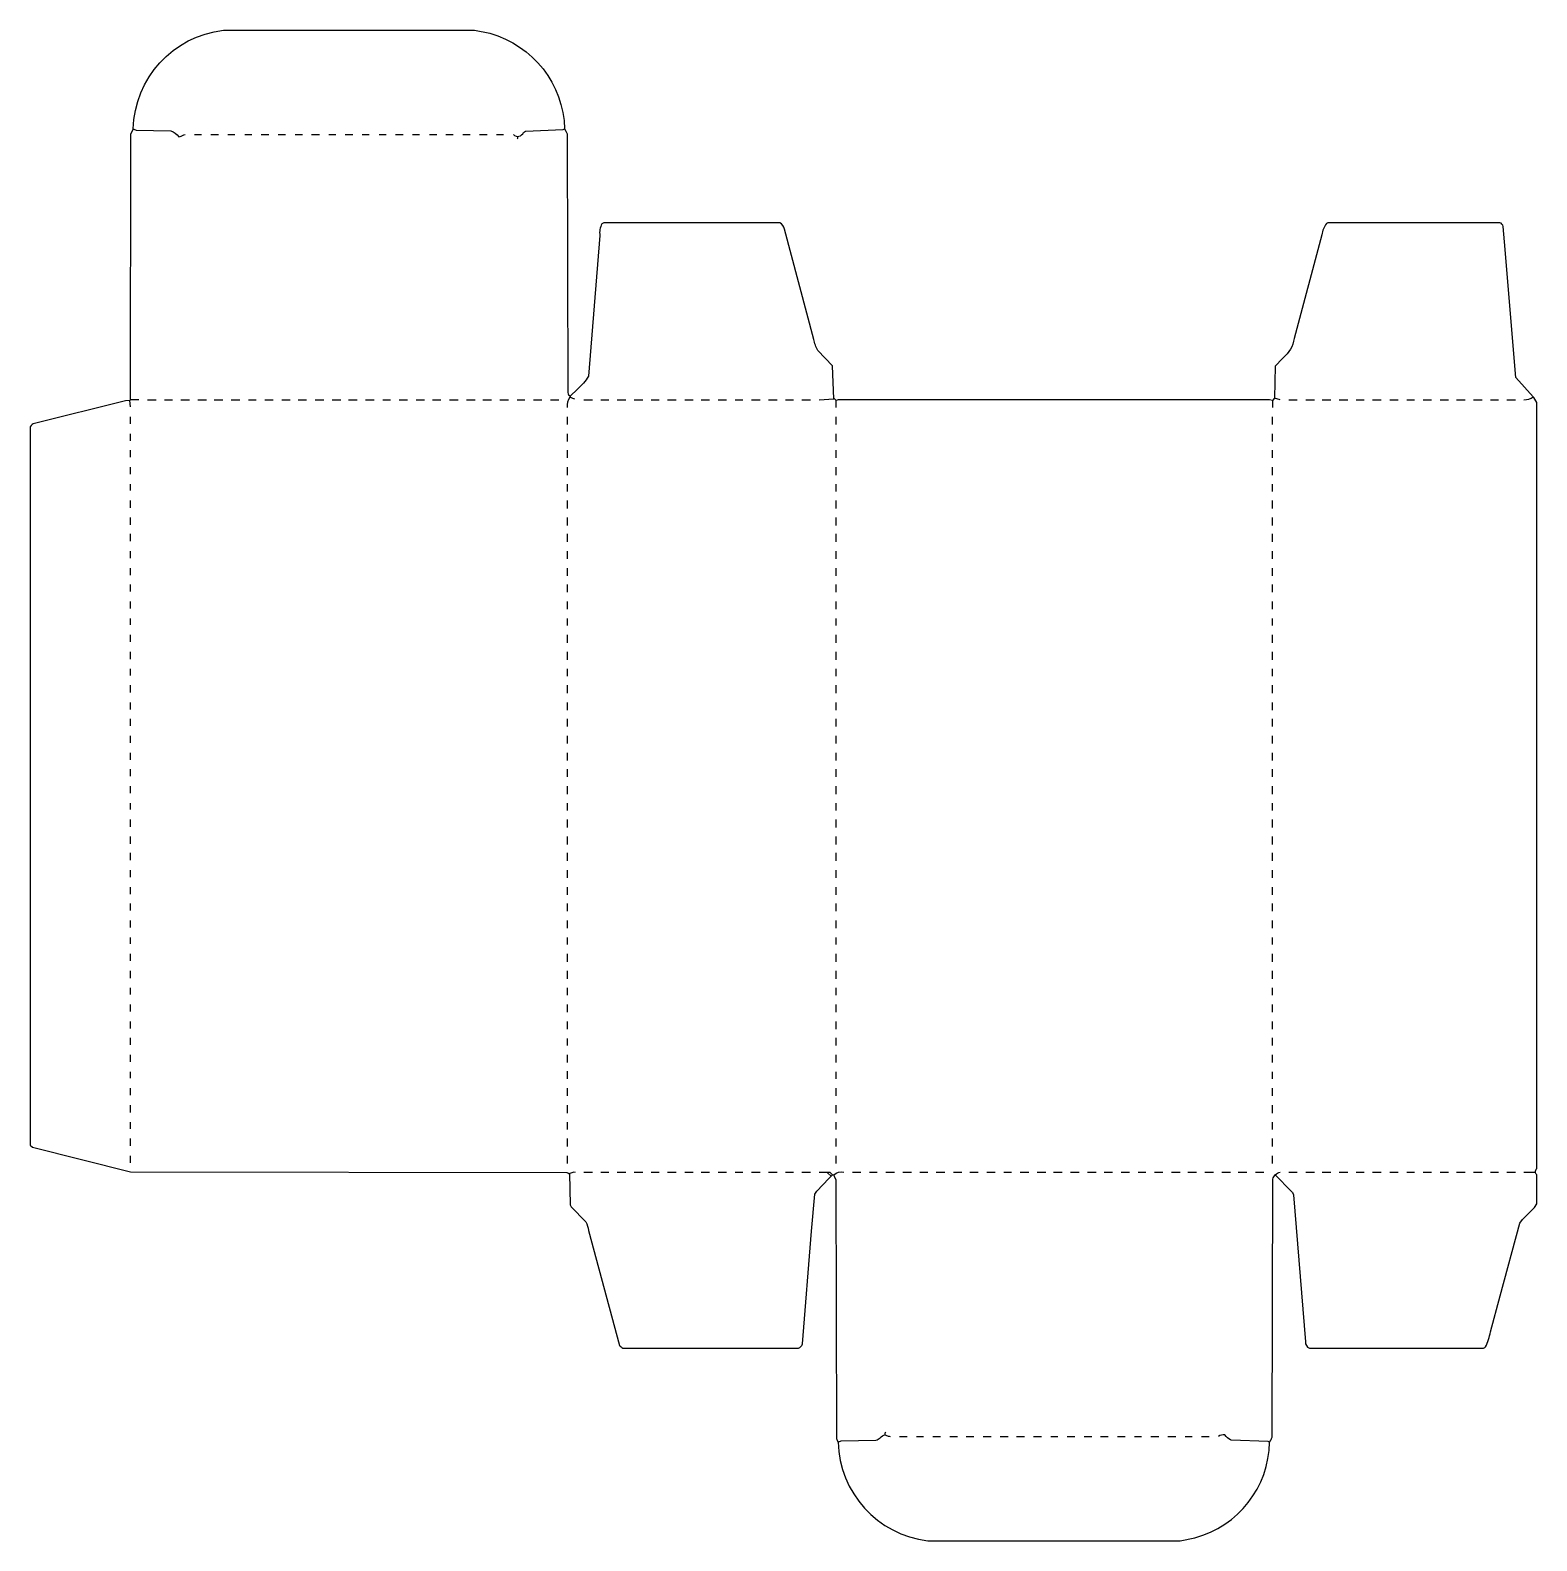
# Model space of a CAD drawing. Extents: x 213 to 2333, y 216 to 2342.
import ezdxf

# ---------------------------------------------------------------- set-up
doc = ezdxf.new("R2010")
doc.units = 0
doc.layers.get('0').update_dxf_attribs({"linetype": 'CONTINUOUS'})

msp = doc.modelspace()

# ---------------------------------------------------------------- linework, layer by layer
at = {"color": 7, "linetype": 'CONTINUOUS'}
for points in [[(354, 1812), (353, 1821), (354, 1822), (354.498663, 2195.99867), (357.8, 2202.1), (358, 2203, -0.373601), (485, 2342), (838, 2342), (859.911765, 2337.647059, -0.329218), (965, 2203), (966.769231, 2199.846154, -0.074837), (968.501374, 2195.998634), (969.498626, 1832.001366, 0.262134), (973, 1827), (973, 1826, 0.079147), (979, 1823)], [(358, 2203), (358.9, 2202.8), (362.009796, 2201.489804), (410.990204, 2200.510196, -0.132323), (422, 2192, 0.071294), (429.1, 2194.7), (431, 2195)], [(893, 2195, 0.52941), (907, 2198), (910, 2200), (962.9, 2202.2), (965, 2203)], [(1961, 1821), (1957, 1822), (1350, 1822), (1347, 1821), (1345, 1823), (1344, 1823), (1341.75027, 1869.761622), (1321.24973, 1891.238378, -0.080149), (1315.7, 1906.9), (1274.3, 2062.1, 0.22868), (1268, 2071), (1020, 2071), (1017.5, 2069.5, 0.162237), (1014.544828, 2053.037931), (998.541176, 1855.035294, -0.081116), (983, 1837), (973, 1827)], [(1965, 731), (1987.750226, 707.760633, -0.106467), (1990.54918, 702.959016), (2007.455172, 496.037931, 0.317411), (2013, 487), (2258, 487), (2259.9, 488.2), (2261, 489, 0.067217), (2267.7, 510.1), (2281.352941, 560.911765), (2309, 663), (2313, 668), (2329.8, 685.1), (2333, 690), (2333, 731, -0.120666), (2331, 735, -0.165541), (2333, 740), (2333, 1818), (2328.8, 1824.9), (2328, 1826), (2303.405405, 1853.067568), (2287.455172, 2044.037931), (2285.54918, 2065.959016, 0.29441), (2281, 2071), (2039, 2071), (2037, 2070, 0.128254), (2030.7, 2054.1), (1991.647059, 1908.088235, -0.188011), (1976, 1881), (1975, 1880), (1964.8, 1869.1), (1964, 1824), (1961, 1821), (1961, 1811)], [(366, 1822), (354, 1822), (353, 1821), (347.06, 1820.58), (219.088235, 1788.647059, 0.221512), (213, 1784), (213, 773), (216, 770), (354.000812, 735.499186), (967.999188, 734.500814, -0.14563), (971, 733), (974.1, 733.8, -0.152689), (980, 735)], [(969, 1811, -0.187083), (973, 1826)], [(2315, 1822, 0.170154), (2328, 1826)], [(972, 733), (972.954717, 689.041509), (974.24973, 686.238378), (994.75027, 664.761622, -0.077238), (998.7, 652.9), (1042, 491, 0.064594), (1047, 487), (1294, 487), (1295.9, 488.2), (1297, 489, 0.169773), (1299.544828, 493.037931), (1312.455172, 651.962069), (1317.2, 703.9), (1319.8, 708.1), (1337, 726), (1340, 729), (1342, 731), (1344, 731, -0.261076), (1358, 735)], [(1344, 731), (1344.3, 729.1), (1346.501374, 723.998634), (1347.498626, 360.001366, 0.094828), (1350, 355, 0.374276), (1476, 216), (1831, 216), (1851.911765, 220.352941, 0.336051), (1957, 355, 0.073525), (1960.501377, 362.00137), (1961.498623, 724.99863, -0.143225), (1965, 731, -0.125537), (1972, 735)], [(1350, 355), (1350.9, 355.2), (1354.009796, 356.510196), (1402.990204, 357.489804), (1404.9, 358.2), (1409, 361, -0.205258), (1416, 365), (1418.1, 364.2, 0.138157), (1423, 363)], [(1957, 355), (1954.9, 355.8), (1902.9, 357.8), (1902.1, 358.2, -0.129976), (1894, 365, 0.135342), (1885, 363)]]:
    msp.add_lwpolyline(points, format="xyb", dxfattribs=at)
for points in [[(444, 2195), (454, 2195)], [(467, 2195), (478, 2195)], [(491, 2195), (501, 2195)], [(515, 2195), (525, 2195)], [(538, 2195), (549, 2195)], [(562, 2195), (572, 2195)], [(586, 2195), (596, 2195)], [(609, 2195), (620, 2195)], [(633, 2195), (643, 2195)], [(656, 2195), (667, 2195)], [(680, 2195), (690, 2195)], [(704, 2195), (714, 2195)], [(727, 2195), (738, 2195)], [(751, 2195), (761, 2195)], [(775, 2195), (785, 2195)], [(798, 2195), (808, 2195)], [(822, 2195), (832, 2195)], [(845, 2195), (856, 2195)], [(869, 2195), (879, 2195)], [(898, 2189), (899, 2190), (899, 2192)], [(378, 1822), (390, 1822)], [(402, 1822), (413, 1822)], [(425, 1822), (437, 1822)], [(449, 1822), (461, 1822)], [(472, 1822), (484, 1822)], [(496, 1822), (508, 1822)], [(520, 1822), (531, 1822)], [(543, 1822), (555, 1822)], [(567, 1822), (579, 1822)], [(590, 1822), (602, 1822)], [(614, 1822), (626, 1822)], [(638, 1822), (650, 1822)], [(661, 1822), (673, 1822)], [(685, 1822), (697, 1822)], [(709, 1822), (720, 1822)], [(732, 1822), (744, 1822)], [(756, 1822), (768, 1822)], [(779, 1822), (791, 1822)], [(803, 1822), (815, 1822)], [(827, 1822), (839, 1822)], [(850, 1822), (862, 1822)], [(874, 1822), (886, 1822)], [(898, 1822), (909, 1822)], [(921, 1822), (933, 1822)], [(945, 1822), (957, 1822)], [(992, 1822), (1004, 1822)], [(1016, 1822), (1027, 1822)], [(1039, 1822), (1051, 1822)], [(1063, 1822), (1075, 1822)], [(1087, 1822), (1098, 1822)], [(1110, 1822), (1122, 1822)], [(1134, 1822), (1146, 1822)], [(1157, 1822), (1169, 1822)], [(1181, 1822), (1193, 1822)], [(1205, 1822), (1216, 1822)], [(1228, 1822), (1240, 1822)], [(1252, 1822), (1264, 1822)], [(1276, 1822), (1287, 1822)], [(1299, 1822), (1311, 1822)], [(1323, 1822), (1344, 1823)], [(1347, 1811), (1347, 1821)], [(1972, 1822), (1964, 1824)], [(1984, 1822), (1996, 1822)], [(2008, 1822), (2020, 1822)], [(2031, 1822), (2043, 1822)], [(2055, 1822), (2067, 1822)], [(2079, 1822), (2090, 1822)], [(2102, 1822), (2114, 1822)], [(2126, 1822), (2138, 1822)], [(2150, 1822), (2161, 1822)], [(2173, 1822), (2185, 1822)], [(2197, 1822), (2209, 1822)], [(2220, 1822), (2232, 1822)], [(2244, 1822), (2256, 1822)], [(2268, 1822), (2279, 1822)], [(2291, 1822), (2303, 1822)], [(354, 1788), (354, 1798)], [(969, 1787), (969, 1798)], [(1347, 1787), (1347, 1798)], [(1961, 1787), (1961, 1798)], [(354, 1764), (354, 1774)], [(969, 1763), (969, 1774)], [(1347, 1763), (1347, 1774)], [(1961, 1763), (1961, 1774)], [(354, 1741), (354, 1751)], [(969, 1740), (969, 1751)], [(1347, 1740), (1347, 1751)], [(1961, 1740), (1961, 1751)], [(354, 1717), (354, 1727)], [(969, 1716), (969, 1727)], [(1347, 1716), (1347, 1727)], [(1961, 1716), (1961, 1727)], [(354, 1694), (354, 1703)], [(969, 1693), (969, 1703)], [(1347, 1693), (1347, 1703)], [(1961, 1693), (1961, 1703)], [(354, 1670), (354, 1680)], [(969, 1669), (969, 1680)], [(1347, 1669), (1347, 1680)], [(1961, 1669), (1961, 1680)], [(354, 1646), (354, 1656)], [(969, 1645), (969, 1656)], [(1347, 1645), (1347, 1656)], [(1961, 1645), (1961, 1656)], [(354, 1623), (354, 1633)], [(969, 1622), (969, 1633)], [(1347, 1622), (1347, 1633)], [(1961, 1622), (1961, 1633)], [(354, 1599), (354, 1609)], [(969, 1598), (969, 1609)], [(1347, 1598), (1347, 1609)], [(1961, 1598), (1961, 1609)], [(354, 1575), (354, 1585)], [(969, 1574), (969, 1585)], [(1347, 1574), (1347, 1585)], [(1961, 1574), (1961, 1585)], [(354, 1552), (354, 1562)], [(969, 1551), (969, 1562)], [(1347, 1551), (1347, 1562)], [(1961, 1551), (1961, 1562)], [(354, 1528), (354, 1538)], [(969, 1527), (969, 1538)], [(1347, 1527), (1347, 1538)], [(1961, 1527), (1961, 1538)], [(354, 1505), (354, 1514)], [(969, 1504), (969, 1514)], [(1347, 1504), (1347, 1514)], [(1961, 1504), (1961, 1514)], [(354, 1481), (354, 1491)], [(969, 1480), (969, 1491)], [(1347, 1480), (1347, 1491)], [(1961, 1480), (1961, 1491)], [(354, 1457), (354, 1467)], [(969, 1456), (969, 1467)], [(1347, 1456), (1347, 1467)], [(1961, 1456), (1961, 1467)], [(354, 1434), (354, 1443)], [(969, 1433), (969, 1443)], [(1347, 1433), (1347, 1443)], [(1961, 1433), (1961, 1443)], [(354, 1410), (354, 1420)], [(969, 1409), (969, 1420)], [(1347, 1409), (1347, 1420)], [(1961, 1409), (1961, 1420)], [(354, 1386), (354, 1396)], [(969, 1385), (969, 1396)], [(1347, 1385), (1347, 1396)], [(1961, 1385), (1961, 1396)], [(354, 1363), (354, 1373)], [(969, 1362), (969, 1373)], [(1347, 1362), (1347, 1373)], [(1961, 1362), (1961, 1373)], [(354, 1339), (354, 1349)], [(969, 1338), (969, 1349)], [(1347, 1338), (1347, 1349)], [(1961, 1338), (1961, 1349)], [(354, 1315), (354, 1325)], [(969, 1314), (969, 1325)], [(1347, 1314), (1347, 1325)], [(1961, 1314), (1961, 1325)], [(354, 1292), (354, 1302)], [(969, 1291), (969, 1302)], [(1347, 1291), (1347, 1302)], [(1961, 1291), (1961, 1302)], [(354, 1268), (354, 1278)], [(969, 1267), (969, 1278)], [(1347, 1267), (1347, 1278)], [(1961, 1267), (1961, 1278)], [(354, 1245), (354, 1254)], [(969, 1244), (969, 1254)], [(1347, 1244), (1347, 1254)], [(1961, 1244), (1961, 1254)], [(354, 1221), (354, 1231)], [(969, 1220), (969, 1231)], [(1347, 1220), (1347, 1231)], [(1961, 1220), (1961, 1231)], [(354, 1197), (354, 1207)], [(969, 1196), (969, 1207)], [(1347, 1196), (1347, 1207)], [(1961, 1196), (1961, 1207)], [(354, 1174), (354, 1184)], [(969, 1173), (969, 1184)], [(1347, 1173), (1347, 1184)], [(1961, 1173), (1961, 1184)], [(354, 1150), (354, 1160)], [(969, 1149), (969, 1160)], [(1347, 1149), (1347, 1160)], [(1961, 1149), (1961, 1160)], [(354, 1126), (354, 1136)], [(969, 1125), (969, 1136)], [(1347, 1125), (1347, 1136)], [(1961, 1125), (1961, 1136)], [(354, 1103), (354, 1113)], [(969, 1102), (969, 1113)], [(1347, 1102), (1347, 1113)], [(1961, 1102), (1961, 1113)], [(354, 1079), (354, 1089)], [(969, 1078), (969, 1089)], [(1347, 1078), (1347, 1089)], [(1961, 1078), (1961, 1089)], [(354, 1056), (354, 1065)], [(969, 1055), (969, 1065)], [(1347, 1055), (1347, 1065)], [(1961, 1055), (1961, 1065)], [(354, 1032), (354, 1042)], [(969, 1031), (969, 1042)], [(1347, 1031), (1347, 1042)], [(1961, 1031), (1961, 1042)], [(354, 1008), (354, 1018)], [(969, 1007), (969, 1018)], [(1347, 1007), (1347, 1018)], [(1961, 1007), (1961, 1018)], [(354, 985), (354, 994)], [(969, 984), (969, 994)], [(1347, 984), (1347, 994)], [(1961, 984), (1961, 994)], [(354, 961), (354, 971)], [(969, 960), (969, 971)], [(1347, 960), (1347, 971)], [(1961, 960), (1961, 971)], [(354, 937), (354, 947)], [(969, 936), (969, 947)], [(1347, 936), (1347, 947)], [(1961, 936), (1961, 947)], [(354, 914), (354, 924)], [(969, 913), (969, 923)], [(1347, 913), (1347, 924)], [(1961, 913), (1961, 924)], [(354, 890), (354, 900)], [(969, 889), (969, 900)], [(1347, 889), (1347, 900)], [(1961, 889), (1961, 900)], [(354, 867), (354, 876)], [(969, 866), (969, 877)], [(1347, 866), (1347, 876)], [(1961, 866), (1961, 876)], [(354, 843), (354, 853)], [(969, 842), (969, 853)], [(1347, 842), (1347, 853)], [(1961, 842), (1961, 853)], [(354, 819), (354, 829)], [(969, 818), (969, 829)], [(1347, 818), (1347, 829)], [(1961, 818), (1961, 829)], [(354, 796), (354, 805)], [(969, 795), (969, 805)], [(1347, 795), (1347, 805)], [(1961, 795), (1961, 805)], [(354, 772), (354, 782)], [(969, 771), (969, 782)], [(1347, 771), (1347, 782)], [(1961, 771), (1961, 782)], [(354, 748), (354, 758)], [(969, 747), (969, 758)], [(1347, 747), (1347, 758)], [(1961, 747), (1961, 758)], [(992, 735), (1004, 735)], [(1016, 735), (1027, 735)], [(1039, 735), (1051, 735)], [(1063, 735), (1075, 735)], [(1087, 735), (1098, 735)], [(1110, 735), (1122, 735)], [(1134, 735), (1146, 735)], [(1157, 735), (1169, 735)], [(1181, 735), (1193, 735)], [(1205, 735), (1216, 735)], [(1228, 735), (1240, 735)], [(1252, 735), (1264, 735)], [(1276, 735), (1287, 735)], [(1299, 735), (1311, 735)], [(1323, 735), (1338, 735)], [(1342, 731), (1340, 733)], [(1370, 735), (1382, 735)], [(1394, 735), (1405, 735)], [(1417, 735), (1429, 735)], [(1441, 735), (1453, 735)], [(1465, 735), (1476, 735)], [(1488, 735), (1500, 735)], [(1512, 735), (1524, 735)], [(1535, 735), (1547, 735)], [(1559, 735), (1571, 735)], [(1583, 735), (1594, 735)], [(1606, 735), (1618, 735)], [(1630, 735), (1642, 735)], [(1653, 735), (1665, 735)], [(1677, 735), (1689, 735)], [(1701, 735), (1713, 735)], [(1724, 735), (1736, 735)], [(1748, 735), (1760, 735)], [(1772, 735), (1783, 735)], [(1795, 735), (1807, 735)], [(1819, 735), (1831, 735)], [(1842, 735), (1854, 735)], [(1866, 735), (1878, 735)], [(1890, 735), (1902, 735)], [(1913, 735), (1925, 735)], [(1937, 735), (1949, 735)], [(1984, 735), (1996, 735)], [(2008, 735), (2020, 735)], [(2031, 735), (2043, 735)], [(2055, 735), (2067, 735)], [(2079, 735), (2090, 735)], [(2102, 735), (2114, 735)], [(2126, 735), (2138, 735)], [(2150, 735), (2161, 735)], [(2173, 735), (2185, 735)], [(2197, 735), (2209, 735)], [(2220, 735), (2232, 735)], [(2244, 735), (2256, 735)], [(2268, 735), (2279, 735)], [(2291, 735), (2303, 735)], [(2315, 735), (2331, 735)], [(1416, 365), (1416, 368), (1417, 369)], [(1436, 363), (1447, 363)], [(1460, 363), (1470, 363)], [(1483, 363), (1494, 363)], [(1507, 363), (1518, 363)], [(1530, 363), (1541, 363)], [(1554, 363), (1565, 363)], [(1578, 363), (1589, 363)], [(1601, 363), (1612, 363)], [(1625, 363), (1636, 363)], [(1649, 363), (1659, 363)], [(1672, 363), (1683, 363)], [(1696, 363), (1707, 363)], [(1719, 363), (1730, 363)], [(1743, 363), (1754, 363)], [(1767, 363), (1777, 363)], [(1790, 363), (1801, 363)], [(1814, 363), (1825, 363)], [(1838, 363), (1848, 363)], [(1861, 363), (1872, 363)]]:
    msp.add_lwpolyline(points, dxfattribs=at)
at = {"color": 109, "linetype": 'CONTINUOUS'}
msp.add_lwpolyline([(1340, 729), (1335, 734), (1335, 735)], dxfattribs=at)
at = {"color": 253, "linetype": 'CONTINUOUS'}
msp.add_lwpolyline([(1340, 733), (1338, 735)], dxfattribs=at)

doc.saveas('drawing.dxf')
